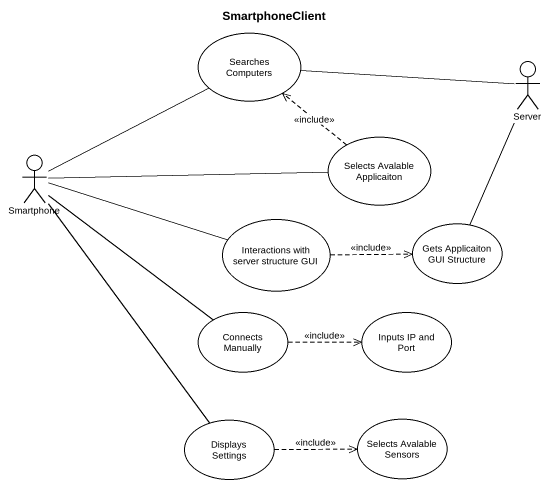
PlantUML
@startuml
title SmartphoneClient
usecase "Searches Computers" as Searches_Computers
actor Server
usecase "Selects Avalable Applicaiton" as Selects_Avalable_Applicaiton
actor Smartphone
usecase "Interactions with server structure GUI" as Interactions_with_server
usecase "Gets Applicaiton GUI Structure" as Gets_Applicaiton_GUI
usecase "Connects Manually" as Connects_Manually
usecase "Inputs IP and Port" as Inputs_IP_and_Port
usecase "Displays Settings" as Displays_Settings
usecase "Selects Avalable Sensors" as Selects_Avalable_Sensors
Searches_Computers -right- Server
Selects_Avalable_Applicaiton .up.> Searches_Computers : <<include>>
Smartphone -up- Searches_Computers
Smartphone -right- Selects_Avalable_Applicaiton
Smartphone -right- Interactions_with_server
Smartphone -- Connects_Manually
Smartphone -- Displays_Settings
Interactions_with_server .right.> Gets_Applicaiton_GUI : <<include>>
Gets_Applicaiton_GUI -up- Server
Connects_Manually .right.> Inputs_IP_and_Port : <<include>>
Displays_Settings .right.> Selects_Avalable_Sensors : <<include>>
@enduml
